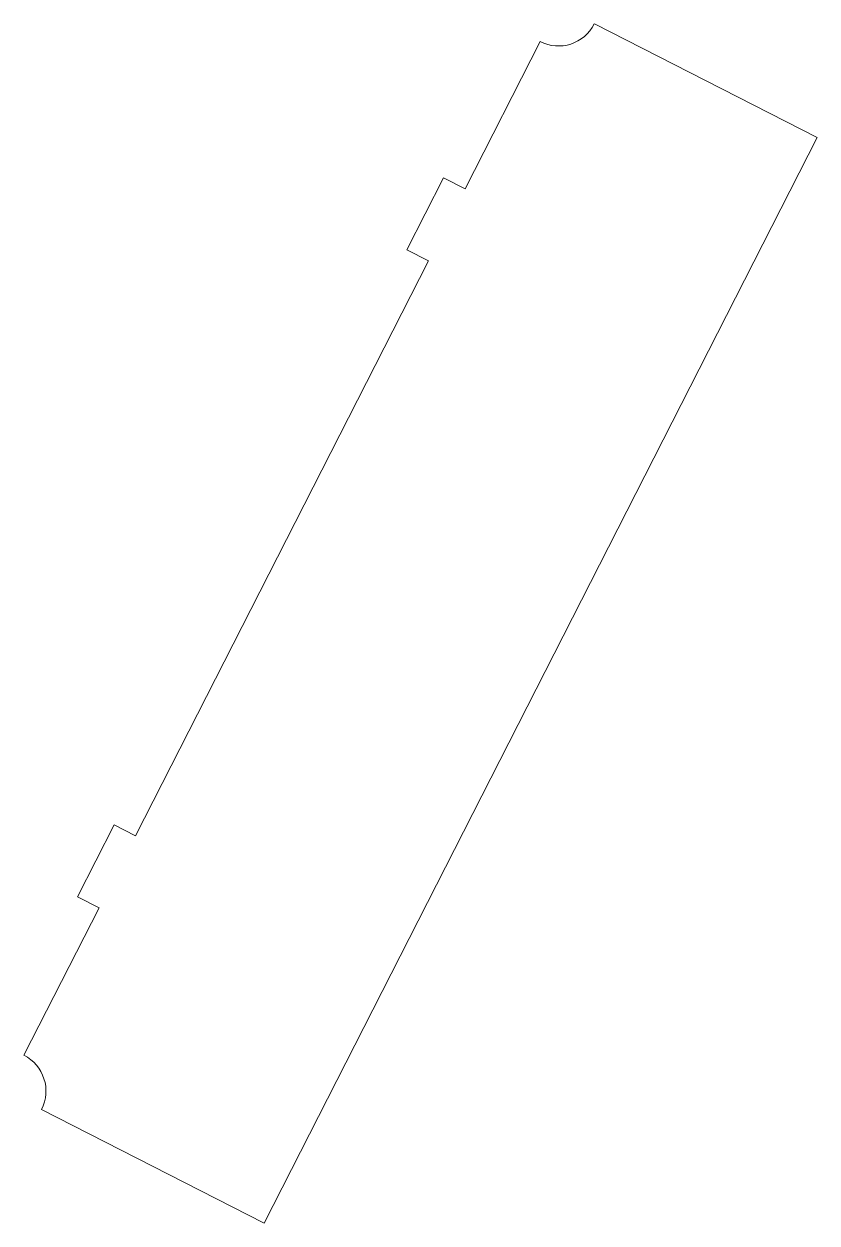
# Model space of a CAD drawing. Header units: millimetres. Extents: x 1937 to 2035, y 3497 to 3645.
import ezdxf

# ---------------------------------------------------------------- set-up
doc = ezdxf.new("R2010")
doc.units = ezdxf.units.MM

msp = doc.modelspace()

# ---------------------------------------------------------------- linework, layer by layer
at = {"color": 7, "linetype": 'Continuous', "lineweight": 15}
for p, q in [((2007.77, 3645.31), (2035.39, 3631.23)), ((1991.74, 3624.86), (2001.04, 3643.12)), ((2035.39, 3631.23), (1966.84, 3496.69)), ((1984.52, 3617.31), (1989.06, 3626.22)), ((1989.06, 3626.22), (1991.74, 3624.86)), ((1984.52, 3617.31), (1987.2, 3615.95)), ((1950.88, 3544.67), (1987.2, 3615.95)), ((1943.66, 3537.12), (1948.2, 3546.03)), ((1948.2, 3546.03), (1950.88, 3544.67)), ((1943.66, 3537.12), (1946.34, 3535.76)), ((1937.03, 3517.49), (1946.34, 3535.76)), ((1966.84, 3496.69), (1939.22, 3510.76))]:
    msp.add_line(p, q, dxfattribs=at)
for centre, start, end in [((2003.31, 3647.58), 243, 333), ((1934.76, 3513.03), 333, 63)]:
    msp.add_arc(centre, 5, start, end, dxfattribs=at)

doc.saveas('drawing.dxf')
